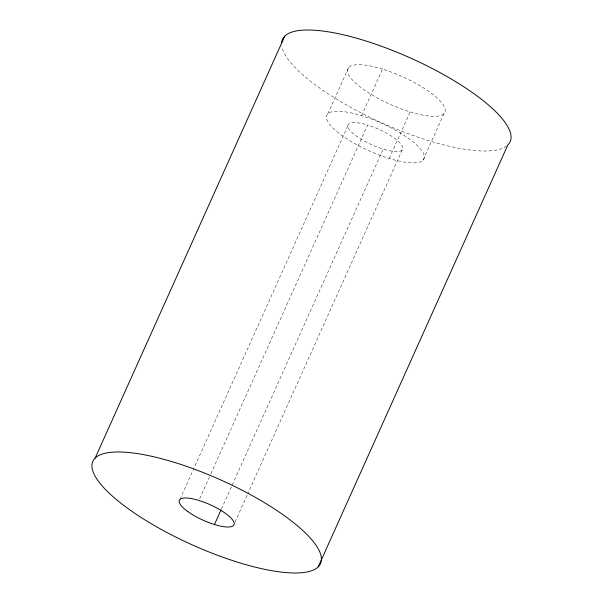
<?xml version="1.0" encoding="UTF-8"?>
<svg xmlns="http://www.w3.org/2000/svg" width="603" height="603" viewBox="0 0 603 603"><rect width="100%" height="100%" fill="white"/><g stroke="black" fill="none" stroke-linecap="round" stroke-linejoin="round"><path stroke-width="0.45" stroke-dasharray="3.02 2.26" d="M327.806 113.869L348.73 67.302M179.913 499.435L348.624 124.022M361.551 115.67L382.475 69.111A53.245 15.12 24.2 0 1 443.914 113.718L422.982 160.285A53.245 15.12 24.2 0 1 341.652 135.268A53.245 15.12 24.2 0 1 361.551 115.67A53.245 15.12 24.2 0 1 422.982 160.285M199.661 498.734L210.477 474.674M210.862 473.815L367.611 125.04A29.946 8.502 24.2 0 1 402.163 150.132L247.735 493.759M221.414 509.06L383.184 149.114M389.236 158.476L410.168 111.917M234.989 522.108L247.343 494.618M506.693 145.918A124.783 35.441 24.2 0 1 384.013 123.834A124.783 35.441 24.2 0 1 281.797 46.341M443.914 113.718A53.245 15.12 24.2 0 1 362.576 88.709A53.245 15.12 24.2 0 1 382.475 69.111M402.163 150.132A29.946 8.502 24.2 0 1 356.411 136.059A29.946 8.502 24.2 0 1 367.611 125.04"/><path stroke-width="0.9" d="M95.138 458.099L284.782 36.12M214.464 524.527L221.03 509.919M318.218 566.88A124.783 35.441 24.2 0 0 174.229 462.328A124.783 35.441 24.2 0 0 127.587 508.261A124.783 35.441 24.2 0 0 318.218 566.88L507.862 144.901A124.783 35.441 24.2 0 0 411.427 58.446A124.783 35.441 24.2 0 0 281.624 42.836M187.699 511.472A29.946 8.502 24.2 0 0 233.444 525.545A29.946 8.502 24.2 0 0 198.892 500.452A29.946 8.502 24.2 0 0 187.699 511.472"/></g></svg>
